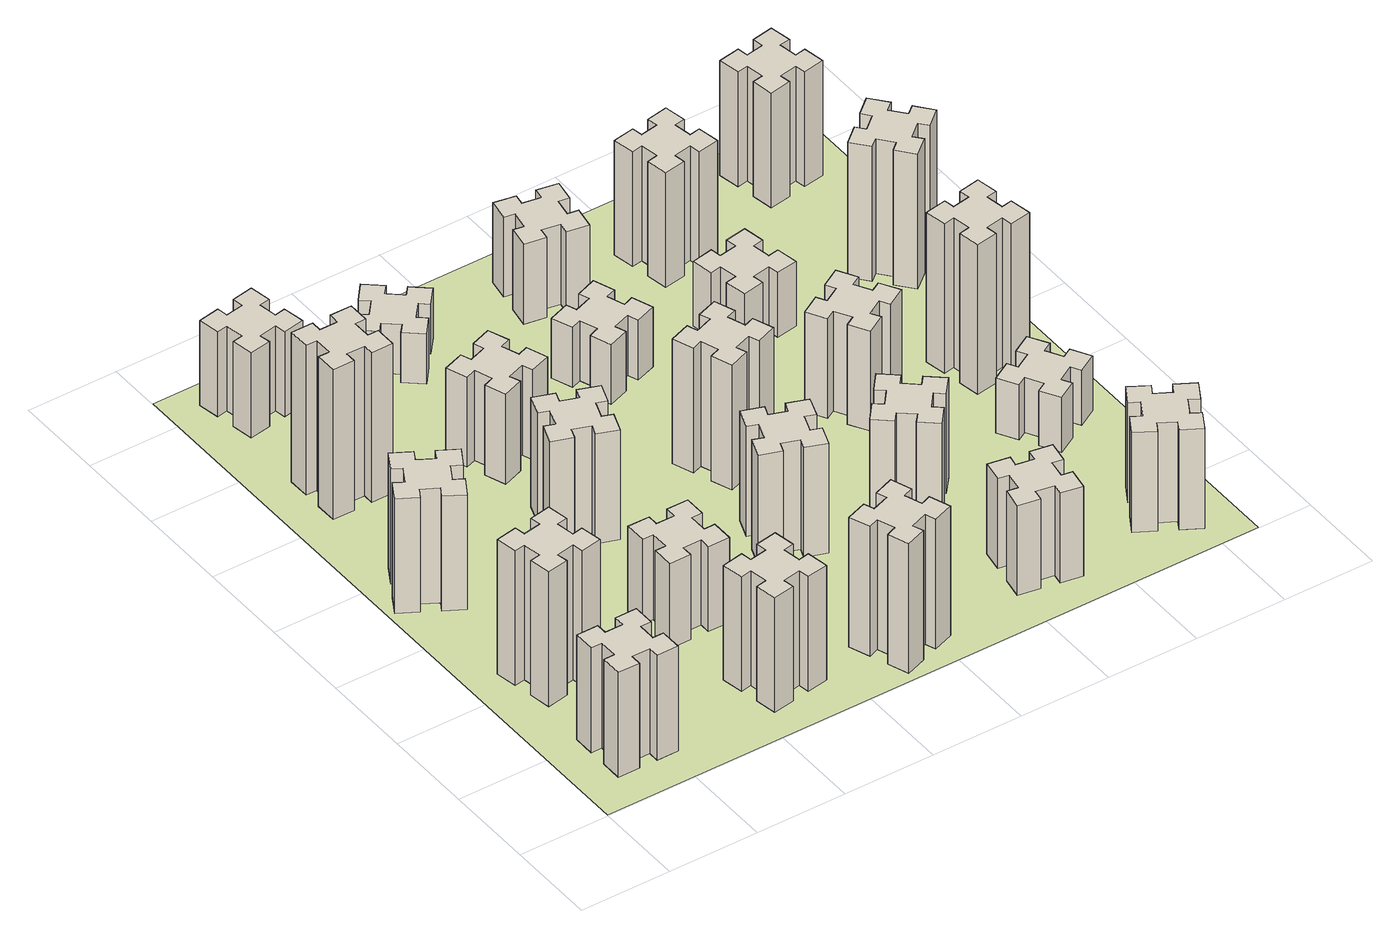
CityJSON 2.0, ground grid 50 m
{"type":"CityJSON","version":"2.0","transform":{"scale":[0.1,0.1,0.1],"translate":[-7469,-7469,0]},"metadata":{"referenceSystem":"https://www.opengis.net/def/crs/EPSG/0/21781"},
"CityObjects":{
"building1":{"type":"Building","attributes":{"class":"1000","function":"1000","usage":"1000","yearOfConstruction":2016,"roofType":"1000","measuredHeight":63,"storeysAboveGround":30,"storeysBelowGround":0},"geometry":[{"type":"Solid","lod":"1","boundaries":[[[[0,1,2,3,4,5,6,7,8,9,10,11,12,13,14,15,16,17,18,19]],[[17,16,20,21]],[[16,15,22,20]],[[15,14,23,22]],[[14,13,24,23]],[[13,12,25,24]],[[12,11,26,25]],[[11,10,27,26]],[[10,9,28,27]],[[9,8,29,28]],[[8,7,30,29]],[[7,6,31,30]],[[6,5,32,31]],[[5,4,33,32]],[[4,3,34,33]],[[3,2,35,34]],[[2,1,36,35]],[[1,0,37,36]],[[0,19,38,37]],[[19,18,39,38]],[[18,17,21,39]],[[24,25,26,27,28,29,30,31,32,33,34,35,36,37,38,39,21,20,22,23]]]]}]},
"building2":{"type":"Building","attributes":{"class":"1000","function":"1000","usage":"1000","yearOfConstruction":2016,"roofType":"1000","measuredHeight":81,"storeysAboveGround":30,"storeysBelowGround":0},"geometry":[{"type":"Solid","lod":"1","boundaries":[[[[40,41,42,43,44,45,46,47,48,49,50,51,52,53,54,55,56,57,58,59]],[[57,56,60,61]],[[56,55,62,60]],[[55,54,63,62]],[[54,53,64,63]],[[53,52,65,64]],[[52,51,66,65]],[[51,50,67,66]],[[50,49,68,67]],[[49,48,69,68]],[[48,47,70,69]],[[47,46,71,70]],[[46,45,72,71]],[[45,44,73,72]],[[44,43,74,73]],[[43,42,75,74]],[[42,41,76,75]],[[41,40,77,76]],[[40,59,78,77]],[[59,58,79,78]],[[58,57,61,79]],[[64,65,66,67,68,69,70,71,72,73,74,75,76,77,78,79,61,60,62,63]]]]}]},
"building3":{"type":"Building","attributes":{"class":"1000","function":"1000","usage":"1000","yearOfConstruction":2016,"roofType":"1000","measuredHeight":69,"storeysAboveGround":30,"storeysBelowGround":0},"geometry":[{"type":"Solid","lod":"1","boundaries":[[[[80,81,82,83,84,85,86,87,88,89,90,91,92,93,94,95,96,97,98,99]],[[97,96,100,101]],[[96,95,102,100]],[[95,94,103,102]],[[94,93,104,103]],[[93,92,105,104]],[[92,91,106,105]],[[91,90,107,106]],[[90,89,108,107]],[[89,88,109,108]],[[88,87,110,109]],[[87,86,111,110]],[[86,85,112,111]],[[85,84,113,112]],[[84,83,114,113]],[[83,82,115,114]],[[82,81,116,115]],[[81,80,117,116]],[[80,99,118,117]],[[99,98,119,118]],[[98,97,101,119]],[[104,105,106,107,108,109,110,111,112,113,114,115,116,117,118,119,101,100,102,103]]]]}]},
"building4":{"type":"Building","attributes":{"class":"1000","function":"1000","usage":"1000","yearOfConstruction":2016,"roofType":"1000","measuredHeight":90,"storeysAboveGround":30,"storeysBelowGround":0},"geometry":[{"type":"Solid","lod":"1","boundaries":[[[[120,121,122,123,124,125,126,127,128,129,130,131,132,133,134,135,136,137,138,139]],[[137,136,140,141]],[[136,135,142,140]],[[135,134,143,142]],[[134,133,144,143]],[[133,132,145,144]],[[132,131,146,145]],[[131,130,147,146]],[[130,129,148,147]],[[129,128,149,148]],[[128,127,150,149]],[[127,126,151,150]],[[126,125,152,151]],[[125,124,153,152]],[[124,123,154,153]],[[123,122,155,154]],[[122,121,156,155]],[[121,120,157,156]],[[120,139,158,157]],[[139,138,159,158]],[[138,137,141,159]],[[144,145,146,147,148,149,150,151,152,153,154,155,156,157,158,159,141,140,142,143]]]]}]},
"building5":{"type":"Building","attributes":{"class":"1000","function":"1000","usage":"1000","yearOfConstruction":2016,"roofType":"1000","measuredHeight":69,"storeysAboveGround":30,"storeysBelowGround":0},"geometry":[{"type":"Solid","lod":"1","boundaries":[[[[160,161,162,163,164,165,166,167,168,169,170,171,172,173,174,175,176,177,178,179]],[[177,176,180,181]],[[176,175,182,180]],[[175,174,183,182]],[[174,173,184,183]],[[173,172,185,184]],[[172,171,186,185]],[[171,170,187,186]],[[170,169,188,187]],[[169,168,189,188]],[[168,167,190,189]],[[167,166,191,190]],[[166,165,192,191]],[[165,164,193,192]],[[164,163,194,193]],[[163,162,195,194]],[[162,161,196,195]],[[161,160,197,196]],[[160,179,198,197]],[[179,178,199,198]],[[178,177,181,199]],[[184,185,186,187,188,189,190,191,192,193,194,195,196,197,198,199,181,180,182,183]]]]}]},
"building6":{"type":"Building","attributes":{"class":"1000","function":"1000","usage":"1000","yearOfConstruction":2016,"roofType":"1000","measuredHeight":51,"storeysAboveGround":30,"storeysBelowGround":0},"geometry":[{"type":"Solid","lod":"1","boundaries":[[[[200,201,202,203,204,205,206,207,208,209,210,211,212,213,214,215,216,217,218,219]],[[217,216,220,221]],[[216,215,222,220]],[[215,214,223,222]],[[214,213,224,223]],[[213,212,225,224]],[[212,211,226,225]],[[211,210,227,226]],[[210,209,228,227]],[[209,208,229,228]],[[208,207,230,229]],[[207,206,231,230]],[[206,205,232,231]],[[205,204,233,232]],[[204,203,234,233]],[[203,202,235,234]],[[202,201,236,235]],[[201,200,237,236]],[[200,219,238,237]],[[219,218,239,238]],[[218,217,221,239]],[[224,225,226,227,228,229,230,231,232,233,234,235,236,237,238,239,221,220,222,223]]]]}]},
"building7":{"type":"Building","attributes":{"class":"1000","function":"1000","usage":"1000","yearOfConstruction":2016,"roofType":"1000","measuredHeight":51,"storeysAboveGround":30,"storeysBelowGround":0},"geometry":[{"type":"Solid","lod":"1","boundaries":[[[[240,241,242,243,244,245,246,247,248,249,250,251,252,253,254,255,256,257,258,259]],[[257,256,260,261]],[[256,255,262,260]],[[255,254,263,262]],[[254,253,264,263]],[[253,252,265,264]],[[252,251,266,265]],[[251,250,267,266]],[[250,249,268,267]],[[249,248,269,268]],[[248,247,270,269]],[[247,246,271,270]],[[246,245,272,271]],[[245,244,273,272]],[[244,243,274,273]],[[243,242,275,274]],[[242,241,276,275]],[[241,240,277,276]],[[240,259,278,277]],[[259,258,279,278]],[[258,257,261,279]],[[264,265,266,267,268,269,270,271,272,273,274,275,276,277,278,279,261,260,262,263]]]]}]},
"building8":{"type":"Building","attributes":{"class":"1000","function":"1000","usage":"1000","yearOfConstruction":2016,"roofType":"1000","measuredHeight":66,"storeysAboveGround":30,"storeysBelowGround":0},"geometry":[{"type":"Solid","lod":"1","boundaries":[[[[280,281,282,283,284,285,286,287,288,289,290,291,292,293,294,295,296,297,298,299]],[[297,296,300,301]],[[296,295,302,300]],[[295,294,303,302]],[[294,293,304,303]],[[293,292,305,304]],[[292,291,306,305]],[[291,290,307,306]],[[290,289,308,307]],[[289,288,309,308]],[[288,287,310,309]],[[287,286,311,310]],[[286,285,312,311]],[[285,284,313,312]],[[284,283,314,313]],[[283,282,315,314]],[[282,281,316,315]],[[281,280,317,316]],[[280,299,318,317]],[[299,298,319,318]],[[298,297,301,319]],[[304,305,306,307,308,309,310,311,312,313,314,315,316,317,318,319,301,300,302,303]]]]}]},
"building9":{"type":"Building","attributes":{"class":"1000","function":"1000","usage":"1000","yearOfConstruction":2016,"roofType":"1000","measuredHeight":54,"storeysAboveGround":30,"storeysBelowGround":0},"geometry":[{"type":"Solid","lod":"1","boundaries":[[[[320,321,322,323,324,325,326,327,328,329,330,331,332,333,334,335,336,337,338,339]],[[337,336,340,341]],[[336,335,342,340]],[[335,334,343,342]],[[334,333,344,343]],[[333,332,345,344]],[[332,331,346,345]],[[331,330,347,346]],[[330,329,348,347]],[[329,328,349,348]],[[328,327,350,349]],[[327,326,351,350]],[[326,325,352,351]],[[325,324,353,352]],[[324,323,354,353]],[[323,322,355,354]],[[322,321,356,355]],[[321,320,357,356]],[[320,339,358,357]],[[339,338,359,358]],[[338,337,341,359]],[[344,345,346,347,348,349,350,351,352,353,354,355,356,357,358,359,341,340,342,343]]]]}]},
"building10":{"type":"Building","attributes":{"class":"1000","function":"1000","usage":"1000","yearOfConstruction":2016,"roofType":"1000","measuredHeight":78,"storeysAboveGround":30,"storeysBelowGround":0},"geometry":[{"type":"Solid","lod":"1","boundaries":[[[[360,361,362,363,364,365,366,367,368,369,370,371,372,373,374,375,376,377,378,379]],[[377,376,380,381]],[[376,375,382,380]],[[375,374,383,382]],[[374,373,384,383]],[[373,372,385,384]],[[372,371,386,385]],[[371,370,387,386]],[[370,369,388,387]],[[369,368,389,388]],[[368,367,390,389]],[[367,366,391,390]],[[366,365,392,391]],[[365,364,393,392]],[[364,363,394,393]],[[363,362,395,394]],[[362,361,396,395]],[[361,360,397,396]],[[360,379,398,397]],[[379,378,399,398]],[[378,377,381,399]],[[384,385,386,387,388,389,390,391,392,393,394,395,396,397,398,399,381,380,382,383]]]]}]},
"building11":{"type":"Building","attributes":{"class":"1000","function":"1000","usage":"1000","yearOfConstruction":2016,"roofType":"1000","measuredHeight":30,"storeysAboveGround":30,"storeysBelowGround":0},"geometry":[{"type":"Solid","lod":"1","boundaries":[[[[400,401,402,403,404,405,406,407,408,409,410,411,412,413,414,415,416,417,418,419]],[[417,416,420,421]],[[416,415,422,420]],[[415,414,423,422]],[[414,413,424,423]],[[413,412,425,424]],[[412,411,426,425]],[[411,410,427,426]],[[410,409,428,427]],[[409,408,429,428]],[[408,407,430,429]],[[407,406,431,430]],[[406,405,432,431]],[[405,404,433,432]],[[404,403,434,433]],[[403,402,435,434]],[[402,401,436,435]],[[401,400,437,436]],[[400,419,438,437]],[[419,418,439,438]],[[418,417,421,439]],[[424,425,426,427,428,429,430,431,432,433,434,435,436,437,438,439,421,420,422,423]]]]}]},
"building12":{"type":"Building","attributes":{"class":"1000","function":"1000","usage":"1000","yearOfConstruction":2016,"roofType":"1000","measuredHeight":66,"storeysAboveGround":30,"storeysBelowGround":0},"geometry":[{"type":"Solid","lod":"1","boundaries":[[[[440,441,442,443,444,445,446,447,448,449,450,451,452,453,454,455,456,457,458,459]],[[457,456,460,461]],[[456,455,462,460]],[[455,454,463,462]],[[454,453,464,463]],[[453,452,465,464]],[[452,451,466,465]],[[451,450,467,466]],[[450,449,468,467]],[[449,448,469,468]],[[448,447,470,469]],[[447,446,471,470]],[[446,445,472,471]],[[445,444,473,472]],[[444,443,474,473]],[[443,442,475,474]],[[442,441,476,475]],[[441,440,477,476]],[[440,459,478,477]],[[459,458,479,478]],[[458,457,461,479]],[[464,465,466,467,468,469,470,471,472,473,474,475,476,477,478,479,461,460,462,463]]]]}]},
"building13":{"type":"Building","attributes":{"class":"1000","function":"1000","usage":"1000","yearOfConstruction":2016,"roofType":"1000","measuredHeight":75,"storeysAboveGround":30,"storeysBelowGround":0},"geometry":[{"type":"Solid","lod":"1","boundaries":[[[[480,481,482,483,484,485,486,487,488,489,490,491,492,493,494,495,496,497,498,499]],[[497,496,500,501]],[[496,495,502,500]],[[495,494,503,502]],[[494,493,504,503]],[[493,492,505,504]],[[492,491,506,505]],[[491,490,507,506]],[[490,489,508,507]],[[489,488,509,508]],[[488,487,510,509]],[[487,486,511,510]],[[486,485,512,511]],[[485,484,513,512]],[[484,483,514,513]],[[483,482,515,514]],[[482,481,516,515]],[[481,480,517,516]],[[480,499,518,517]],[[499,498,519,518]],[[498,497,501,519]],[[504,505,506,507,508,509,510,511,512,513,514,515,516,517,518,519,501,500,502,503]]]]}]},
"building14":{"type":"Building","attributes":{"class":"1000","function":"1000","usage":"1000","yearOfConstruction":2016,"roofType":"1000","measuredHeight":36,"storeysAboveGround":30,"storeysBelowGround":0},"geometry":[{"type":"Solid","lod":"1","boundaries":[[[[520,521,522,523,524,525,526,527,528,529,530,531,532,533,534,535,536,537,538,539]],[[537,536,540,541]],[[536,535,542,540]],[[535,534,543,542]],[[534,533,544,543]],[[533,532,545,544]],[[532,531,546,545]],[[531,530,547,546]],[[530,529,548,547]],[[529,528,549,548]],[[528,527,550,549]],[[527,526,551,550]],[[526,525,552,551]],[[525,524,553,552]],[[524,523,554,553]],[[523,522,555,554]],[[522,521,556,555]],[[521,520,557,556]],[[520,539,558,557]],[[539,538,559,558]],[[538,537,541,559]],[[544,545,546,547,548,549,550,551,552,553,554,555,556,557,558,559,541,540,542,543]]]]}]},
"building15":{"type":"Building","attributes":{"class":"1000","function":"1000","usage":"1000","yearOfConstruction":2016,"roofType":"1000","measuredHeight":54,"storeysAboveGround":30,"storeysBelowGround":0},"geometry":[{"type":"Solid","lod":"1","boundaries":[[[[560,561,562,563,564,565,566,567,568,569,570,571,572,573,574,575,576,577,578,579]],[[577,576,580,581]],[[576,575,582,580]],[[575,574,583,582]],[[574,573,584,583]],[[573,572,585,584]],[[572,571,586,585]],[[571,570,587,586]],[[570,569,588,587]],[[569,568,589,588]],[[568,567,590,589]],[[567,566,591,590]],[[566,565,592,591]],[[565,564,593,592]],[[564,563,594,593]],[[563,562,595,594]],[[562,561,596,595]],[[561,560,597,596]],[[560,579,598,597]],[[579,578,599,598]],[[578,577,581,599]],[[584,585,586,587,588,589,590,591,592,593,594,595,596,597,598,599,581,580,582,583]]]]}]},
"building16":{"type":"Building","attributes":{"class":"1000","function":"1000","usage":"1000","yearOfConstruction":2016,"roofType":"1000","measuredHeight":60,"storeysAboveGround":30,"storeysBelowGround":0},"geometry":[{"type":"Solid","lod":"1","boundaries":[[[[600,601,602,603,604,605,606,607,608,609,610,611,612,613,614,615,616,617,618,619]],[[617,616,620,621]],[[616,615,622,620]],[[615,614,623,622]],[[614,613,624,623]],[[613,612,625,624]],[[612,611,626,625]],[[611,610,627,626]],[[610,609,628,627]],[[609,608,629,628]],[[608,607,630,629]],[[607,606,631,630]],[[606,605,632,631]],[[605,604,633,632]],[[604,603,634,633]],[[603,602,635,634]],[[602,601,636,635]],[[601,600,637,636]],[[600,619,638,637]],[[619,618,639,638]],[[618,617,621,639]],[[624,625,626,627,628,629,630,631,632,633,634,635,636,637,638,639,621,620,622,623]]]]}]},
"building17":{"type":"Building","attributes":{"class":"1000","function":"1000","usage":"1000","yearOfConstruction":2016,"roofType":"1000","measuredHeight":48,"storeysAboveGround":30,"storeysBelowGround":0},"geometry":[{"type":"Solid","lod":"1","boundaries":[[[[640,641,642,643,644,645,646,647,648,649,650,651,652,653,654,655,656,657,658,659]],[[657,656,660,661]],[[656,655,662,660]],[[655,654,663,662]],[[654,653,664,663]],[[653,652,665,664]],[[652,651,666,665]],[[651,650,667,666]],[[650,649,668,667]],[[649,648,669,668]],[[648,647,670,669]],[[647,646,671,670]],[[646,645,672,671]],[[645,644,673,672]],[[644,643,674,673]],[[643,642,675,674]],[[642,641,676,675]],[[641,640,677,676]],[[640,659,678,677]],[[659,658,679,678]],[[658,657,661,679]],[[664,665,666,667,668,669,670,671,672,673,674,675,676,677,678,679,661,660,662,663]]]]}]},
"building18":{"type":"Building","attributes":{"class":"1000","function":"1000","usage":"1000","yearOfConstruction":2016,"roofType":"1000","measuredHeight":60,"storeysAboveGround":30,"storeysBelowGround":0},"geometry":[{"type":"Solid","lod":"1","boundaries":[[[[680,681,682,683,684,685,686,687,688,689,690,691,692,693,694,695,696,697,698,699]],[[697,696,700,701]],[[696,695,702,700]],[[695,694,703,702]],[[694,693,704,703]],[[693,692,705,704]],[[692,691,706,705]],[[691,690,707,706]],[[690,689,708,707]],[[689,688,709,708]],[[688,687,710,709]],[[687,686,711,710]],[[686,685,712,711]],[[685,684,713,712]],[[684,683,714,713]],[[683,682,715,714]],[[682,681,716,715]],[[681,680,717,716]],[[680,699,718,717]],[[699,698,719,718]],[[698,697,701,719]],[[704,705,706,707,708,709,710,711,712,713,714,715,716,717,718,719,701,700,702,703]]]]}]},
"building19":{"type":"Building","attributes":{"class":"1000","function":"1000","usage":"1000","yearOfConstruction":2016,"roofType":"1000","measuredHeight":39,"storeysAboveGround":30,"storeysBelowGround":0},"geometry":[{"type":"Solid","lod":"1","boundaries":[[[[720,721,722,723,724,725,726,727,728,729,730,731,732,733,734,735,736,737,738,739]],[[737,736,740,741]],[[736,735,742,740]],[[735,734,743,742]],[[734,733,744,743]],[[733,732,745,744]],[[732,731,746,745]],[[731,730,747,746]],[[730,729,748,747]],[[729,728,749,748]],[[728,727,750,749]],[[727,726,751,750]],[[726,725,752,751]],[[725,724,753,752]],[[724,723,754,753]],[[723,722,755,754]],[[722,721,756,755]],[[721,720,757,756]],[[720,739,758,757]],[[739,738,759,758]],[[738,737,741,759]],[[744,745,746,747,748,749,750,751,752,753,754,755,756,757,758,759,741,740,742,743]]]]}]},
"building20":{"type":"Building","attributes":{"class":"1000","function":"1000","usage":"1000","yearOfConstruction":2016,"roofType":"1000","measuredHeight":60,"storeysAboveGround":30,"storeysBelowGround":0},"geometry":[{"type":"Solid","lod":"1","boundaries":[[[[760,761,762,763,764,765,766,767,768,769,770,771,772,773,774,775,776,777,778,779]],[[777,776,780,781]],[[776,775,782,780]],[[775,774,783,782]],[[774,773,784,783]],[[773,772,785,784]],[[772,771,786,785]],[[771,770,787,786]],[[770,769,788,787]],[[769,768,789,788]],[[768,767,790,789]],[[767,766,791,790]],[[766,765,792,791]],[[765,764,793,792]],[[764,763,794,793]],[[763,762,795,794]],[[762,761,796,795]],[[761,760,797,796]],[[760,779,798,797]],[[779,778,799,798]],[[778,777,781,799]],[[784,785,786,787,788,789,790,791,792,793,794,795,796,797,798,799,781,780,782,783]]]]}]},
"building21":{"type":"Building","attributes":{"class":"1000","function":"1000","usage":"1000","yearOfConstruction":2016,"roofType":"1000","measuredHeight":69,"storeysAboveGround":30,"storeysBelowGround":0},"geometry":[{"type":"Solid","lod":"1","boundaries":[[[[800,801,802,803,804,805,806,807,808,809,810,811,812,813,814,815,816,817,818,819]],[[817,816,820,821]],[[816,815,822,820]],[[815,814,823,822]],[[814,813,824,823]],[[813,812,825,824]],[[812,811,826,825]],[[811,810,827,826]],[[810,809,828,827]],[[809,808,829,828]],[[808,807,830,829]],[[807,806,831,830]],[[806,805,832,831]],[[805,804,833,832]],[[804,803,834,833]],[[803,802,835,834]],[[802,801,836,835]],[[801,800,837,836]],[[800,819,838,837]],[[819,818,839,838]],[[818,817,821,839]],[[824,825,826,827,828,829,830,831,832,833,834,835,836,837,838,839,821,820,822,823]]]]}]},
"building22":{"type":"Building","attributes":{"class":"1000","function":"1000","usage":"1000","yearOfConstruction":2016,"roofType":"1000","measuredHeight":33,"storeysAboveGround":30,"storeysBelowGround":0},"geometry":[{"type":"Solid","lod":"1","boundaries":[[[[840,841,842,843,844,845,846,847,848,849,850,851,852,853,854,855,856,857,858,859]],[[857,856,860,861]],[[856,855,862,860]],[[855,854,863,862]],[[854,853,864,863]],[[853,852,865,864]],[[852,851,866,865]],[[851,850,867,866]],[[850,849,868,867]],[[849,848,869,868]],[[848,847,870,869]],[[847,846,871,870]],[[846,845,872,871]],[[845,844,873,872]],[[844,843,874,873]],[[843,842,875,874]],[[842,841,876,875]],[[841,840,877,876]],[[840,859,878,877]],[[859,858,879,878]],[[858,857,861,879]],[[864,865,866,867,868,869,870,871,872,873,874,875,876,877,878,879,861,860,862,863]]]]}]},
"building23":{"type":"Building","attributes":{"class":"1000","function":"1000","usage":"1000","yearOfConstruction":2016,"roofType":"1000","measuredHeight":90,"storeysAboveGround":30,"storeysBelowGround":0},"geometry":[{"type":"Solid","lod":"1","boundaries":[[[[880,881,882,883,884,885,886,887,888,889,890,891,892,893,894,895,896,897,898,899]],[[897,896,900,901]],[[896,895,902,900]],[[895,894,903,902]],[[894,893,904,903]],[[893,892,905,904]],[[892,891,906,905]],[[891,890,907,906]],[[890,889,908,907]],[[889,888,909,908]],[[888,887,910,909]],[[887,886,911,910]],[[886,885,912,911]],[[885,884,913,912]],[[884,883,914,913]],[[883,882,915,914]],[[882,881,916,915]],[[881,880,917,916]],[[880,899,918,917]],[[899,898,919,918]],[[898,897,901,919]],[[904,905,906,907,908,909,910,911,912,913,914,915,916,917,918,919,901,900,902,903]]]]}]},
"building24":{"type":"Building","attributes":{"class":"1000","function":"1000","usage":"1000","yearOfConstruction":2016,"roofType":"1000","measuredHeight":81,"storeysAboveGround":30,"storeysBelowGround":0},"geometry":[{"type":"Solid","lod":"1","boundaries":[[[[920,921,922,923,924,925,926,927,928,929,930,931,932,933,934,935,936,937,938,939]],[[937,936,940,941]],[[936,935,942,940]],[[935,934,943,942]],[[934,933,944,943]],[[933,932,945,944]],[[932,931,946,945]],[[931,930,947,946]],[[930,929,948,947]],[[929,928,949,948]],[[928,927,950,949]],[[927,926,951,950]],[[926,925,952,951]],[[925,924,953,952]],[[924,923,954,953]],[[923,922,955,954]],[[922,921,956,955]],[[921,920,957,956]],[[920,939,958,957]],[[939,938,959,958]],[[938,937,941,959]],[[944,945,946,947,948,949,950,951,952,953,954,955,956,957,958,959,941,940,942,943]]]]}]},
"building25":{"type":"Building","attributes":{"class":"1000","function":"1000","usage":"1000","yearOfConstruction":2016,"roofType":"1000","measuredHeight":69,"storeysAboveGround":30,"storeysBelowGround":0},"geometry":[{"type":"Solid","lod":"1","boundaries":[[[[960,961,962,963,964,965,966,967,968,969,970,971,972,973,974,975,976,977,978,979]],[[977,976,980,981]],[[976,975,982,980]],[[975,974,983,982]],[[974,973,984,983]],[[973,972,985,984]],[[972,971,986,985]],[[971,970,987,986]],[[970,969,988,987]],[[969,968,989,988]],[[968,967,990,989]],[[967,966,991,990]],[[966,965,992,991]],[[965,964,993,992]],[[964,963,994,993]],[[963,962,995,994]],[[962,961,996,995]],[[961,960,997,996]],[[960,979,998,997]],[[979,978,999,998]],[[978,977,981,999]],[[984,985,986,987,988,989,990,991,992,993,994,995,996,997,998,999,981,980,982,983]]]]}]},
"landuse1":{"type":"LandUse","attributes":{"name":"plot1","function":"1010"},"geometry":[{"type":"MultiSurface","lod":"1","boundaries":[[[1000,1001,1002,1003]]]}]}
},
"vertices":[
[265,425,0],[265,325,0],[205,325,0],[205,205,0],[325,205,0],[325,265,0],[425,265,0],[425,205,0],[545,205,0],[545,325,0],[485,325,0],[485,425,0],[545,425,0],[545,545,0],[425,545,0],[425,485,0],[325,485,0],[325,545,0],[205,545,0],[205,425,0],[325,485,630],[325,545,630],[425,485,630],[425,545,630],[545,545,630],[545,425,630],[485,425,630],[485,325,630],[545,325,630],[545,205,630],[425,205,630],[425,265,630],[325,265,630],[325,205,630],[205,205,630],[205,325,630],[265,325,630],[265,425,630],[205,425,630],[205,545,630],
[405,1132,0],[307,1115,0],[297,1174,0],[178,1153,0],[199,1035,0],[258,1045,0],[276,947,0],[217,937,0],[237,818,0],[356,839,0],[345,898,0],[444,916,0],[454,857,0],[572,877,0],[551,996,0],[492,985,0],[475,1084,0],[534,1094,0],[513,1212,0],[395,1191,0],[475,1084,810],[534,1094,810],[492,985,810],[551,996,810],[572,877,810],[454,857,810],[444,916,810],[345,898,810],[356,839,810],[237,818,810],[217,937,810],[276,947,810],[258,1045,810],[199,1035,810],[178,1153,810],[297,1174,810],[307,1115,810],[405,1132,810],[395,1191,810],[513,1212,810],
[374,1926,0],[287,1976,0],[317,2028,0],[213,2088,0],[153,1984,0],[205,1954,0],[155,1867,0],[103,1897,0],[43,1793,0],[147,1733,0],[177,1785,0],[264,1735,0],[234,1683,0],[338,1623,0],[398,1727,0],[346,1757,0],[396,1844,0],[448,1814,0],[508,1918,0],[404,1978,0],[396,1844,690],[448,1814,690],[346,1757,690],[398,1727,690],[338,1623,690],[234,1683,690],[264,1735,690],[177,1785,690],[147,1733,690],[43,1793,690],[103,1897,690],[155,1867,690],[205,1954,690],[153,1984,690],[213,2088,690],[317,2028,690],[287,1976,690],[374,1926,690],[404,1978,690],[508,1918,690],
[265,2745,0],[265,2645,0],[205,2645,0],[205,2525,0],[325,2525,0],[325,2585,0],[425,2585,0],[425,2525,0],[545,2525,0],[545,2645,0],[485,2645,0],[485,2745,0],[545,2745,0],[545,2865,0],[425,2865,0],[425,2805,0],[325,2805,0],[325,2865,0],[205,2865,0],[205,2745,0],[325,2805,900],[325,2865,900],[425,2805,900],[425,2865,900],[545,2865,900],[545,2745,900],[485,2745,900],[485,2645,900],[545,2645,900],[545,2525,900],[425,2525,900],[425,2585,900],[325,2585,900],[325,2525,900],[205,2525,900],[205,2645,900],[265,2645,900],[265,2745,900],[205,2745,900],[205,2865,900],
[1332,345,0],[1315,444,0],[1374,454,0],[1353,572,0],[1235,551,0],[1245,492,0],[1147,475,0],[1137,534,0],[1018,513,0],[1039,395,0],[1098,405,0],[1116,307,0],[1057,297,0],[1077,178,0],[1196,199,0],[1185,258,0],[1284,276,0],[1294,217,0],[1412,237,0],[1391,356,0],[1284,276,690],[1294,217,690],[1185,258,690],[1196,199,690],[1077,178,690],[1057,297,690],[1116,307,690],[1098,405,690],[1039,395,690],[1018,513,690],[1137,534,690],[1147,475,690],[1245,492,690],[1235,551,690],[1353,572,690],[1374,454,690],[1315,444,690],[1332,345,690],[1391,356,690],[1412,237,690],
[492,3405,0],[475,3504,0],[534,3514,0],[513,3632,0],[395,3611,0],[405,3552,0],[307,3535,0],[297,3594,0],[178,3573,0],[199,3455,0],[258,3465,0],[276,3367,0],[217,3357,0],[237,3238,0],[356,3259,0],[345,3318,0],[444,3336,0],[454,3277,0],[572,3297,0],[551,3416,0],[444,3336,510],[454,3277,510],[345,3318,510],[356,3259,510],[237,3238,510],[217,3357,510],[276,3367,510],[258,3465,510],[199,3455,510],[178,3573,510],[297,3594,510],[307,3535,510],[405,3552,510],[395,3611,510],[513,3632,510],[534,3514,510],[475,3504,510],[492,3405,510],[551,3416,510],[572,3297,510],
[1165,1125,0],[1065,1125,0],[1065,1185,0],[945,1185,0],[945,1065,0],[1005,1065,0],[1005,965,0],[945,965,0],[945,845,0],[1065,845,0],[1065,905,0],[1165,905,0],[1165,845,0],[1285,845,0],[1285,965,0],[1225,965,0],[1225,1065,0],[1285,1065,0],[1285,1185,0],[1165,1185,0],[1225,1065,510],[1285,1065,510],[1225,965,510],[1285,965,510],[1285,845,510],[1165,845,510],[1165,905,510],[1065,905,510],[1065,845,510],[945,845,510],[945,965,510],[1005,965,510],[1005,1065,510],[945,1065,510],[945,1185,510],[1065,1185,510],[1065,1125,510],[1165,1125,510],[1165,1185,510],[1285,1185,510],
[1031,1769,0],[1125,1735,0],[1104,1679,0],[1217,1637,0],[1258,1750,0],[1202,1771,0],[1236,1865,0],[1292,1844,0],[1333,1957,0],[1220,1998,0],[1200,1942,0],[1106,1976,0],[1127,2032,0],[1014,2073,0],[973,1960,0],[1029,1940,0],[995,1846,0],[939,1867,0],[897,1754,0],[1010,1713,0],[995,1846,660],[939,1867,660],[1029,1940,660],[973,1960,660],[1014,2073,660],[1127,2032,660],[1106,1976,660],[1200,1942,660],[1220,1998,660],[1333,1957,660],[1292,1844,660],[1236,1865,660],[1202,1771,660],[1258,1750,660],[1217,1637,660],[1104,1679,660],[1125,1735,660],[1031,1769,660],[1010,1713,660],[897,1754,660],
[1125,2616,0],[1031,2582,0],[1010,2638,0],[897,2597,0],[939,2484,0],[995,2505,0],[1029,2411,0],[973,2390,0],[1014,2277,0],[1127,2319,0],[1106,2375,0],[1200,2409,0],[1220,2353,0],[1333,2394,0],[1292,2507,0],[1236,2486,0],[1202,2580,0],[1258,2600,0],[1217,2713,0],[1104,2672,0],[1202,2580,540],[1258,2600,540],[1236,2486,540],[1292,2507,540],[1333,2394,540],[1220,2353,540],[1200,2409,540],[1106,2375,540],[1127,2319,540],[1014,2277,540],[973,2390,540],[1029,2411,540],[995,2505,540],[939,2484,540],[897,2597,540],[1010,2638,540],[1031,2582,540],[1125,2616,540],[1104,2672,540],[1217,2713,540],
[1976,266,0],[1942,360,0],[1998,380,0],[1957,493,0],[1844,452,0],[1865,396,0],[1771,362,0],[1750,418,0],[1637,377,0],[1679,264,0],[1735,285,0],[1769,191,0],[1713,170,0],[1754,57,0],[1867,99,0],[1846,155,0],[1940,189,0],[1960,133,0],[2073,174,0],[2032,287,0],[1940,189,780],[1960,133,780],[1846,155,780],[1867,99,780],[1754,57,780],[1713,170,780],[1769,191,780],[1735,285,780],[1679,264,780],[1637,377,780],[1750,418,780],[1771,362,780],[1865,396,780],[1844,452,780],[1957,493,780],[1998,380,780],[1942,360,780],[1976,266,780],[2032,287,780],[2073,174,780],
[1063,3444,0],[999,3368,0],[953,3406,0],[876,3314,0],[968,3237,0],[1006,3283,0],[1083,3219,0],[1044,3173,0],[1136,3096,0],[1213,3188,0],[1167,3226,0],[1232,3303,0],[1278,3264,0],[1355,3356,0],[1263,3433,0],[1224,3387,0],[1148,3452,0],[1186,3498,0],[1094,3575,0],[1017,3483,0],[1148,3452,300],[1186,3498,300],[1224,3387,300],[1263,3433,300],[1355,3356,300],[1278,3264,300],[1232,3303,300],[1167,3226,300],[1213,3188,300],[1136,3096,300],[1044,3173,300],[1083,3219,300],[1006,3283,300],[968,3237,300],[876,3314,300],[953,3406,300],[999,3368,300],[1063,3444,300],[1017,3483,300],[1094,3575,300],
[1940,1302,0],[1846,1336,0],[1867,1392,0],[1754,1433,0],[1713,1320,0],[1769,1300,0],[1735,1206,0],[1679,1227,0],[1637,1114,0],[1750,1073,0],[1771,1129,0],[1865,1095,0],[1844,1039,0],[1957,997,0],[1998,1110,0],[1942,1131,0],[1976,1225,0],[2032,1204,0],[2073,1317,0],[1960,1358,0],[1976,1225,660],[2032,1204,660],[1942,1131,660],[1998,1110,660],[1957,997,660],[1844,1039,660],[1865,1095,660],[1771,1129,660],[1750,1073,660],[1637,1114,660],[1679,1227,660],[1735,1206,660],[1769,1300,660],[1713,1320,660],[1754,1433,660],[1867,1392,660],[1846,1336,660],[1940,1302,660],[1960,1358,660],[2073,1317,660],
[2076,1846,0],[2042,1940,0],[2098,1960,0],[2057,2073,0],[1944,2032,0],[1965,1976,0],[1871,1942,0],[1850,1998,0],[1737,1957,0],[1779,1844,0],[1835,1865,0],[1869,1771,0],[1813,1750,0],[1854,1637,0],[1967,1679,0],[1946,1735,0],[2040,1769,0],[2060,1713,0],[2173,1754,0],[2132,1867,0],[2040,1769,750],[2060,1713,750],[1946,1735,750],[1967,1679,750],[1854,1637,750],[1813,1750,750],[1869,1771,750],[1835,1865,750],[1779,1844,750],[1737,1957,750],[1850,1998,750],[1871,1942,750],[1965,1976,750],[1944,2032,750],[2057,2073,750],[2098,1960,750],[2042,1940,750],[2076,1846,750],[2132,1867,750],[2173,1754,750],
[1735,2705,0],[1769,2611,0],[1713,2590,0],[1754,2477,0],[1867,2519,0],[1846,2575,0],[1940,2609,0],[1960,2553,0],[2073,2594,0],[2032,2707,0],[1976,2686,0],[1942,2780,0],[1998,2800,0],[1957,2913,0],[1844,2872,0],[1865,2816,0],[1771,2782,0],[1750,2838,0],[1637,2797,0],[1679,2684,0],[1771,2782,360],[1750,2838,360],[1865,2816,360],[1844,2872,360],[1957,2913,360],[1998,2800,360],[1942,2780,360],[1976,2686,360],[2032,2707,360],[2073,2594,360],[1960,2553,360],[1940,2609,360],[1846,2575,360],[1867,2519,360],[1754,2477,360],[1713,2590,360],[1769,2611,360],[1735,2705,360],[1679,2684,360],[1637,2797,360],
[2764,475,0],[2665,492,0],[2676,551,0],[2557,572,0],[2537,454,0],[2596,444,0],[2578,345,0],[2519,356,0],[2498,237,0],[2617,217,0],[2627,276,0],[2725,258,0],[2715,199,0],[2833,178,0],[2854,297,0],[2795,307,0],[2812,405,0],[2871,395,0],[2892,513,0],[2774,534,0],[2812,405,540],[2871,395,540],[2795,307,540],[2854,297,540],[2833,178,540],[2715,199,540],[2725,258,540],[2627,276,540],[2617,217,540],[2498,237,540],[2519,356,540],[2578,345,540],[2596,444,540],[2537,454,540],[2557,572,540],[2676,551,540],[2665,492,540],[2764,475,540],[2774,534,540],[2892,513,540],
[2547,1006,0],[2612,1083,0],[2658,1044,0],[2735,1136,0],[2643,1213,0],[2604,1167,0],[2528,1232,0],[2566,1278,0],[2474,1355,0],[2397,1263,0],[2443,1224,0],[2379,1148,0],[2333,1186,0],[2256,1094,0],[2348,1017,0],[2386,1063,0],[2463,999,0],[2424,953,0],[2516,876,0],[2593,968,0],[2463,999,600],[2424,953,600],[2386,1063,600],[2348,1017,600],[2256,1094,600],[2333,1186,600],[2379,1148,600],[2443,1224,600],[2397,1263,600],[2474,1355,600],[2566,1278,600],[2528,1232,600],[2604,1167,600],[2643,1213,600],[2735,1136,600],[2658,1044,600],[2612,1083,600],[2547,1006,600],[2593,968,600],[2516,876,600],
[2024,3435,0],[1925,3452,0],[1936,3511,0],[1817,3532,0],[1797,3414,0],[1856,3404,0],[1838,3305,0],[1779,3316,0],[1758,3197,0],[1877,3177,0],[1887,3236,0],[1985,3218,0],[1975,3159,0],[2093,3138,0],[2114,3257,0],[2055,3267,0],[2072,3365,0],[2131,3355,0],[2152,3473,0],[2034,3494,0],[2072,3365,480],[2131,3355,480],[2055,3267,480],[2114,3257,480],[2093,3138,480],[1975,3159,480],[1985,3218,480],[1887,3236,480],[1877,3177,480],[1758,3197,480],[1779,3316,480],[1838,3305,480],[1856,3404,480],[1797,3414,480],[1817,3532,480],[1936,3511,480],[1925,3452,480],[2024,3435,480],[2034,3494,480],[2152,3473,480],
[2816,1867,0],[2766,1954,0],[2818,1984,0],[2758,2088,0],[2654,2028,0],[2684,1976,0],[2597,1926,0],[2567,1978,0],[2463,1918,0],[2523,1814,0],[2575,1844,0],[2625,1757,0],[2573,1727,0],[2633,1623,0],[2737,1683,0],[2707,1735,0],[2794,1785,0],[2824,1733,0],[2928,1793,0],[2868,1897,0],[2794,1785,600],[2824,1733,600],[2707,1735,600],[2737,1683,600],[2633,1623,600],[2573,1727,600],[2625,1757,600],[2575,1844,600],[2523,1814,600],[2463,1918,600],[2567,1978,600],[2597,1926,600],[2684,1976,600],[2654,2028,600],[2758,2088,600],[2818,1984,600],[2766,1954,600],[2816,1867,600],[2868,1897,600],[2928,1793,600],
[2712,2565,0],[2695,2664,0],[2754,2674,0],[2733,2792,0],[2615,2771,0],[2625,2712,0],[2527,2695,0],[2517,2754,0],[2398,2733,0],[2419,2615,0],[2478,2625,0],[2496,2527,0],[2437,2517,0],[2457,2398,0],[2576,2419,0],[2565,2478,0],[2664,2496,0],[2674,2437,0],[2792,2457,0],[2771,2576,0],[2664,2496,390],[2674,2437,390],[2565,2478,390],[2576,2419,390],[2457,2398,390],[2437,2517,390],[2496,2527,390],[2478,2625,390],[2419,2615,390],[2398,2733,390],[2517,2754,390],[2527,2695,390],[2625,2712,390],[2615,2771,390],[2733,2792,390],[2754,2674,390],[2695,2664,390],[2712,2565,390],[2771,2576,390],[2792,2457,390],
[3365,474,0],[3315,387,0],[3263,417,0],[3203,313,0],[3307,253,0],[3337,305,0],[3424,255,0],[3394,203,0],[3498,143,0],[3558,247,0],[3506,277,0],[3556,364,0],[3608,334,0],[3668,438,0],[3564,498,0],[3534,446,0],[3447,496,0],[3477,548,0],[3373,608,0],[3313,504,0],[3447,496,600],[3477,548,600],[3534,446,600],[3564,498,600],[3668,438,600],[3608,334,600],[3556,364,600],[3506,277,600],[3558,247,600],[3498,143,600],[3394,203,600],[3424,255,600],[3337,305,600],[3307,253,600],[3203,313,600],[3263,417,600],[3315,387,600],[3365,474,600],[3313,504,600],[3373,608,600],
[2565,3118,0],[2664,3136,0],[2674,3077,0],[2792,3097,0],[2771,3216,0],[2712,3205,0],[2695,3304,0],[2754,3314,0],[2733,3432,0],[2615,3411,0],[2625,3352,0],[2527,3335,0],[2517,3394,0],[2398,3373,0],[2419,3255,0],[2478,3265,0],[2496,3167,0],[2437,3157,0],[2457,3038,0],[2576,3059,0],[2496,3167,690],[2437,3157,690],[2478,3265,690],[2419,3255,690],[2398,3373,690],[2517,3394,690],[2527,3335,690],[2625,3352,690],[2615,3411,690],[2733,3432,690],[2754,3314,690],[2695,3304,690],[2712,3205,690],[2771,3216,690],[2792,3097,690],[2674,3077,690],[2664,3136,690],[2565,3118,690],[2576,3059,690],[2457,3038,690],
[3456,1227,0],[3406,1314,0],[3458,1344,0],[3398,1448,0],[3294,1388,0],[3324,1336,0],[3237,1286,0],[3207,1338,0],[3103,1278,0],[3163,1174,0],[3215,1204,0],[3265,1117,0],[3213,1087,0],[3273,983,0],[3377,1043,0],[3347,1095,0],[3434,1145,0],[3464,1093,0],[3568,1153,0],[3508,1257,0],[3434,1145,330],[3464,1093,330],[3347,1095,330],[3377,1043,330],[3273,983,330],[3213,1087,330],[3265,1117,330],[3215,1204,330],[3163,1174,330],[3103,1278,330],[3207,1338,330],[3237,1286,330],[3324,1336,330],[3294,1388,330],[3398,1448,330],[3458,1344,330],[3406,1314,330],[3456,1227,330],[3508,1257,330],[3568,1153,330],
[3365,1872,0],[3267,1855,0],[3257,1914,0],[3138,1893,0],[3159,1775,0],[3218,1785,0],[3236,1687,0],[3177,1677,0],[3197,1558,0],[3316,1579,0],[3305,1638,0],[3404,1656,0],[3414,1597,0],[3532,1617,0],[3511,1736,0],[3452,1725,0],[3435,1824,0],[3494,1834,0],[3473,1952,0],[3355,1931,0],[3435,1824,900],[3494,1834,900],[3452,1725,900],[3511,1736,900],[3532,1617,900],[3414,1597,900],[3404,1656,900],[3305,1638,900],[3316,1579,900],[3197,1558,900],[3177,1677,900],[3236,1687,900],[3218,1785,900],[3159,1775,900],[3138,1893,900],[3257,1914,900],[3267,1855,900],[3365,1872,900],[3355,1931,900],[3473,1952,900],
[3403,2712,0],[3326,2647,0],[3288,2693,0],[3196,2616,0],[3273,2524,0],[3319,2563,0],[3383,2486,0],[3337,2448,0],[3414,2356,0],[3506,2433,0],[3468,2479,0],[3544,2543,0],[3583,2497,0],[3675,2574,0],[3598,2666,0],[3552,2628,0],[3487,2704,0],[3533,2743,0],[3456,2835,0],[3364,2758,0],[3487,2704,810],[3533,2743,810],[3552,2628,810],[3598,2666,810],[3675,2574,810],[3583,2497,810],[3544,2543,810],[3468,2479,810],[3506,2433,810],[3414,2356,810],[3337,2448,810],[3383,2486,810],[3319,2563,810],[3273,2524,810],[3196,2616,810],[3288,2693,810],[3326,2647,810],[3403,2712,810],[3364,2758,810],[3456,2835,810],
[3218,3465,0],[3236,3367,0],[3177,3357,0],[3197,3238,0],[3316,3259,0],[3305,3318,0],[3404,3336,0],[3414,3277,0],[3532,3297,0],[3511,3416,0],[3452,3405,0],[3435,3504,0],[3494,3514,0],[3473,3632,0],[3355,3611,0],[3365,3552,0],[3267,3535,0],[3257,3594,0],[3138,3573,0],[3159,3455,0],[3267,3535,690],[3257,3594,690],[3365,3552,690],[3355,3611,690],[3473,3632,690],[3494,3514,690],[3435,3504,690],[3452,3405,690],[3511,3416,690],[3532,3297,690],[3414,3277,690],[3404,3336,690],[3305,3318,690],[3316,3259,690],[3197,3238,690],[3177,3357,690],[3236,3367,690],[3218,3465,690],[3159,3455,690],[3138,3573,690],
[5,3705,0],[3705,3705,0],[3705,5,0],[5,5,0]
]}
